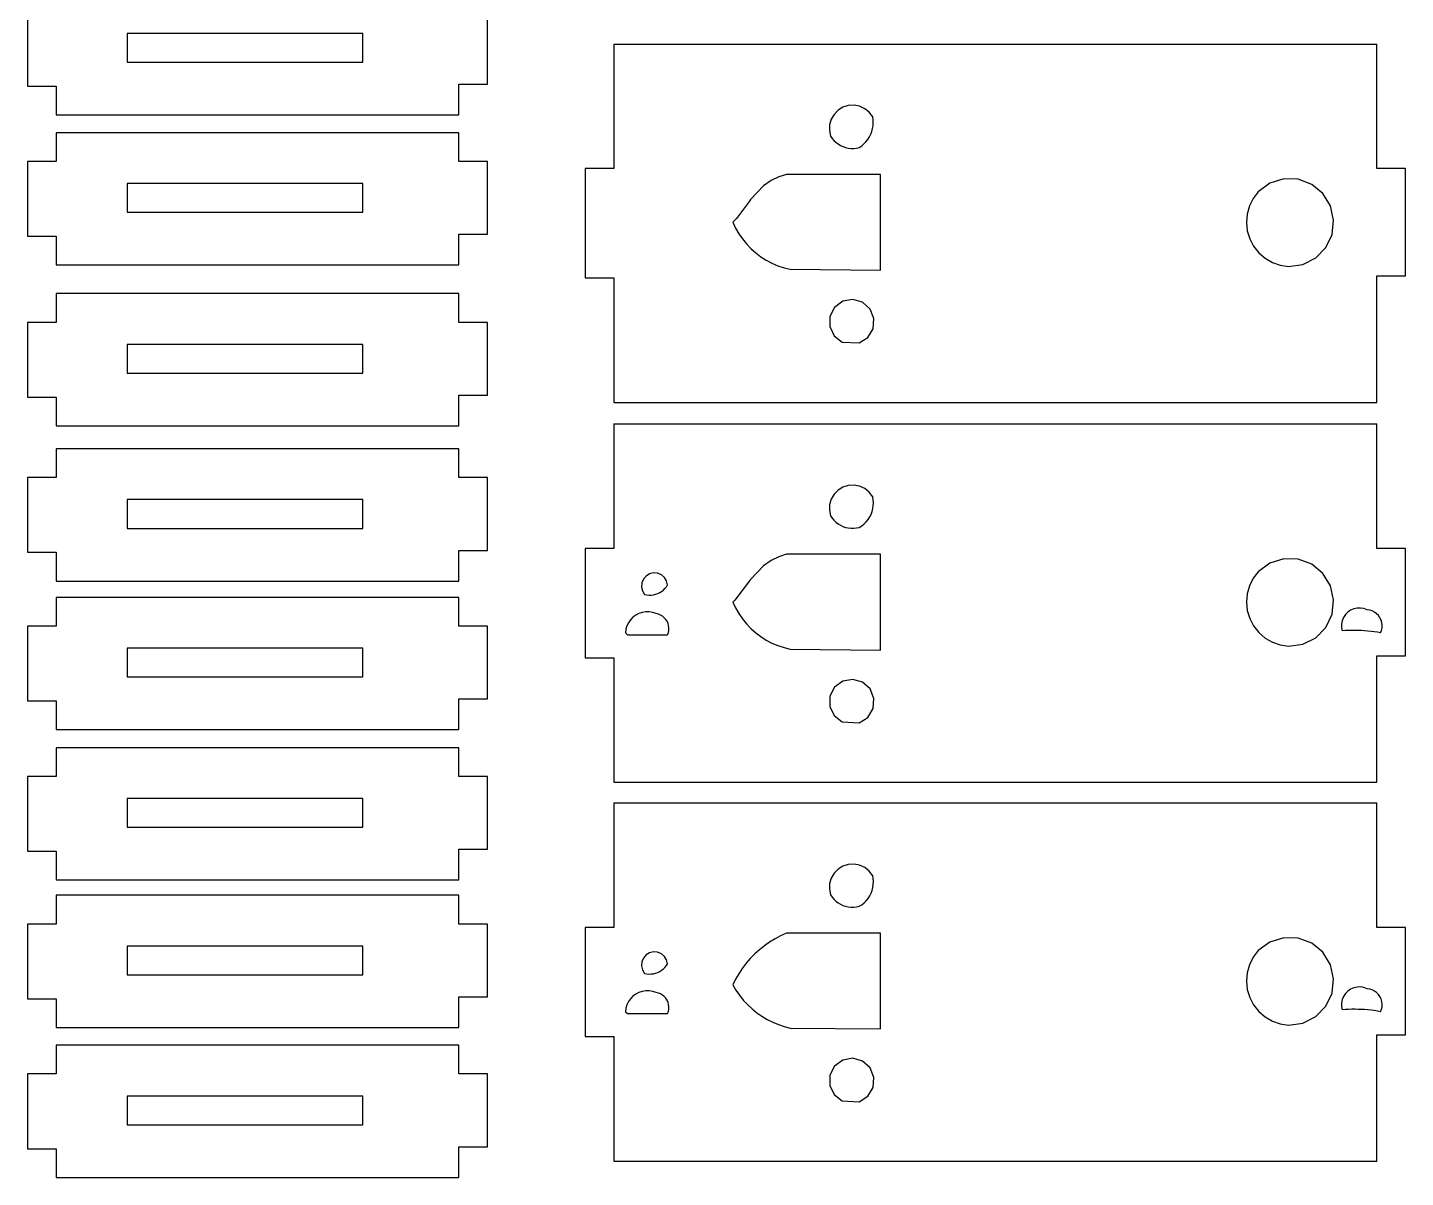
# Model space of a CAD drawing. Extents: x -3998 to 3998, y -3549 to 3549.
# Drawn here: x -3348 to -2629, y -1040 to -439 of the extents above; entities that cross this region are included whole.
import ezdxf

# ---------------------------------------------------------------- set-up
doc = ezdxf.new("R2010")
doc.units = 0
doc.header["$MEASUREMENT"] = 0
doc.layers.get('0').update_dxf_attribs({"linetype": 'CONTINUOUS'})

msp = doc.modelspace()

# ---------------------------------------------------------------- linework, layer by layer
for p, q in [((-3347.6, -431.07), (-3347.6, -470.07)), ((-3107.6, -469.07), (-3107.6, -431.07)), ((-3172.6, -442.57), (-3295.6, -442.57)), ((-3295.6, -442.57), (-3295.6, -457.57)), ((-3172.6, -457.57), (-3172.6, -442.57)), ((-3041.6, -448.07), (-2643.6, -448.07)), ((-3041.6, -448.07), (-3041.6, -513.07)), ((-2643.6, -513.07), (-2643.6, -448.07)), ((-3295.6, -457.57), (-3172.6, -457.57)), ((-3347.6, -470.07), (-3332.6, -470.07)), ((-3332.6, -470.07), (-3332.6, -485.07)), ((-3122.6, -469.07), (-3107.6, -469.07)), ((-3122.6, -485.07), (-3122.6, -469.07)), ((-2922.15, -481.06), (-2924.69, -482.61)), ((-2919.31, -480.17), (-2922.15, -481.06)), ((-2916.33, -480), (-2919.31, -480.17)), ((-2913.41, -480.55), (-2916.33, -480)), ((-2910.7, -481.81), (-2913.41, -480.55)), ((-3332.6, -485.07), (-3122.6, -485.07)), ((-2928.28, -487.31), (-2929.11, -490.17)), ((-2926.77, -484.74), (-2928.28, -487.31)), ((-2924.69, -482.61), (-2926.77, -484.74)), ((-2908.39, -483.68), (-2910.7, -481.81)), ((-2906.6, -486.07), (-2908.39, -483.68)), ((-2906.39, -487.6), (-2906.6, -486.07)), ((-2906.33, -489.14), (-2906.39, -487.6)), ((-3332.6, -494.32), (-3332.6, -509.32)), ((-3122.6, -494.32), (-3332.6, -494.32)), ((-3122.6, -509.32), (-3122.6, -494.32)), ((-2929.11, -490.17), (-2929.22, -493.15)), ((-2929.22, -493.15), (-2928.6, -496.07)), ((-2928.6, -496.07), (-2927.78, -497.26)), ((-2908.32, -496.53), (-2907.63, -495.15)), ((-2907.63, -495.15), (-2907.08, -493.7)), ((-2907.08, -493.7), (-2906.68, -492.21)), ((-2906.68, -492.21), (-2906.43, -490.68)), ((-2906.43, -490.68), (-2906.33, -489.14)), ((-2927.78, -497.26), (-2926.85, -498.35)), ((-2926.85, -498.35), (-2925.79, -499.34)), ((-2925.79, -499.34), (-2924.64, -500.21)), ((-2924.64, -500.21), (-2923.41, -500.96)), ((-2923.41, -500.96), (-2922.1, -501.56)), ((-2922.1, -501.56), (-2920.73, -502.03)), ((-2920.73, -502.03), (-2919.32, -502.34)), ((-2919.32, -502.34), (-2917.89, -502.5)), ((-2917.89, -502.5), (-2916.45, -502.51)), ((-2916.45, -502.51), (-2915.01, -502.37)), ((-2915.01, -502.37), (-2913.6, -502.07)), ((-2913.6, -502.07), (-2912.33, -501.18)), ((-2912.33, -501.18), (-2911.16, -500.18)), ((-2911.16, -500.18), (-2910.09, -499.06)), ((-2910.09, -499.06), (-2909.14, -497.84)), ((-2909.14, -497.84), (-2908.32, -496.53)), ((-3347.6, -509.32), (-3347.6, -548.32)), ((-3332.6, -509.32), (-3347.6, -509.32)), ((-3107.6, -509.32), (-3122.6, -509.32)), ((-3107.6, -547.32), (-3107.6, -509.32)), ((-3056.6, -513.07), (-3056.6, -570.07)), ((-3041.6, -513.07), (-3056.6, -513.07)), ((-2955.51, -517.42), (-2959.5, -519.27)), ((-2951.6, -516.07), (-2955.51, -517.42)), ((-2902.6, -516.07), (-2951.6, -516.07)), ((-2902.6, -566.07), (-2902.6, -516.07)), ((-2628.6, -513.07), (-2643.6, -513.07)), ((-2628.6, -569.07), (-2628.6, -513.07)), ((-3172.6, -520.82), (-3295.6, -520.82)), ((-3295.6, -520.82), (-3295.6, -535.82)), ((-3172.6, -535.82), (-3172.6, -520.82)), ((-2963.6, -522.07), (-2970.4, -529.17)), ((-2959.5, -519.27), (-2963.6, -522.07)), ((-2699.32, -520.69), (-2705.4, -525.17)), ((-2692.11, -518.43), (-2699.32, -520.69)), ((-2684.56, -518.64), (-2692.11, -518.43)), ((-2677.49, -521.28), (-2684.56, -518.64)), ((-2671.66, -526.08), (-2677.49, -521.28)), ((-2970.8, -529.97), (-2977.6, -539.07)), ((-2970.4, -529.17), (-2970.8, -529.97)), ((-2708.05, -528.64), (-2710, -532.55)), ((-2705.4, -525.17), (-2708.05, -528.64)), ((-2667.71, -532.52), (-2671.66, -526.08)), ((-3295.6, -535.82), (-3172.6, -535.82)), ((-2977.6, -539.07), (-2979.6, -541.07)), ((-2711.18, -536.75), (-2711.56, -541.1)), ((-2710, -532.55), (-2711.18, -536.75)), ((-2666.06, -539.88), (-2667.71, -532.52)), ((-2979.6, -541.07), (-2978.17, -544.11)), ((-2978.17, -544.11), (-2976.5, -547.02)), ((-2711.56, -541.1), (-2711.11, -545.45)), ((-2711.11, -545.45), (-2709.85, -549.63)), ((-2666.89, -547.39), (-2666.06, -539.88)), ((-3347.6, -548.32), (-3332.6, -548.32)), ((-3332.6, -548.32), (-3332.6, -563.32)), ((-3122.6, -547.32), (-3107.6, -547.32)), ((-3122.6, -563.32), (-3122.6, -547.32)), ((-2976.5, -547.02), (-2974.6, -549.79)), ((-2974.6, -549.79), (-2972.48, -552.4)), ((-2972.48, -552.4), (-2970.15, -554.82)), ((-2709.85, -549.63), (-2707.83, -553.51)), ((-2707.83, -553.51), (-2705.13, -556.93)), ((-2670.11, -554.22), (-2666.89, -547.39)), ((-2970.15, -554.82), (-2967.64, -557.05)), ((-2967.64, -557.05), (-2964.95, -559.07)), ((-2964.95, -559.07), (-2962.11, -560.86)), ((-2705.13, -556.93), (-2701.82, -559.79)), ((-2701.82, -559.79), (-2698.04, -561.98)), ((-2682.12, -563.03), (-2675.38, -559.63)), ((-2675.38, -559.63), (-2670.11, -554.22)), ((-3332.6, -563.32), (-3122.6, -563.32)), ((-2962.11, -560.86), (-2959.14, -562.42)), ((-2959.14, -562.42), (-2956.04, -563.73)), ((-2956.04, -563.73), (-2952.85, -564.78)), ((-2952.85, -564.78), (-2949.59, -565.58)), ((-2949.59, -565.58), (-2902.6, -566.07)), ((-2698.04, -561.98), (-2693.92, -563.42)), ((-2693.92, -563.42), (-2689.6, -564.07)), ((-2689.6, -564.07), (-2682.12, -563.03)), ((-3056.6, -570.07), (-3041.6, -570.07)), ((-3041.6, -570.07), (-3041.6, -635.07)), ((-2643.6, -569.07), (-2628.6, -569.07)), ((-2643.6, -635.07), (-2643.6, -569.07)), ((-3332.6, -578.32), (-3332.6, -593.32)), ((-3122.6, -578.32), (-3332.6, -578.32)), ((-3122.6, -593.32), (-3122.6, -578.32)), ((-2922.19, -582.3), (-2926.46, -585.47)), ((-2916.96, -581.36), (-2922.19, -582.3)), ((-2911.85, -582.82), (-2916.96, -581.36)), ((-2926.46, -585.47), (-2928.89, -590.19)), ((-2907.91, -586.39), (-2911.85, -582.82)), ((-2905.96, -591.33), (-2907.91, -586.39)), ((-3347.6, -593.32), (-3347.6, -632.32)), ((-3332.6, -593.32), (-3347.6, -593.32)), ((-3107.6, -593.32), (-3122.6, -593.32)), ((-3107.6, -631.32), (-3107.6, -593.32)), ((-2928.89, -590.19), (-2928.98, -595.51)), ((-2928.98, -595.51), (-2926.71, -600.31)), ((-2909.13, -601.19), (-2906.4, -596.63)), ((-2906.4, -596.63), (-2905.96, -591.33)), ((-2926.71, -600.31), (-2922.55, -603.62)), ((-2922.55, -603.62), (-2913.6, -604.07)), ((-2913.6, -604.07), (-2909.13, -601.19)), ((-3172.6, -604.82), (-3295.6, -604.82)), ((-3295.6, -604.82), (-3295.6, -619.82)), ((-3172.6, -619.82), (-3172.6, -604.82)), ((-3295.6, -619.82), (-3172.6, -619.82)), ((-3347.6, -632.32), (-3332.6, -632.32)), ((-3332.6, -632.32), (-3332.6, -647.32)), ((-3122.6, -631.32), (-3107.6, -631.32)), ((-3122.6, -647.32), (-3122.6, -631.32)), ((-3041.6, -635.07), (-2643.6, -635.07)), ((-3041.6, -646.32), (-2643.6, -646.32)), ((-3041.6, -646.32), (-3041.6, -711.32)), ((-2643.6, -711.32), (-2643.6, -646.32)), ((-3332.6, -647.32), (-3122.6, -647.32)), ((-3332.6, -659.32), (-3332.6, -674.32)), ((-3122.6, -659.32), (-3332.6, -659.32)), ((-3122.6, -674.32), (-3122.6, -659.32)), ((-3347.6, -674.32), (-3347.6, -713.32)), ((-3332.6, -674.32), (-3347.6, -674.32)), ((-3107.6, -674.32), (-3122.6, -674.32)), ((-3107.6, -712.32), (-3107.6, -674.32)), ((-2926.77, -682.99), (-2928.28, -685.56)), ((-2924.69, -680.86), (-2926.77, -682.99)), ((-2922.15, -679.31), (-2924.69, -680.86)), ((-2919.31, -678.42), (-2922.15, -679.31)), ((-2916.33, -678.25), (-2919.31, -678.42)), ((-2913.41, -678.8), (-2916.33, -678.25)), ((-2910.7, -680.06), (-2913.41, -678.8)), ((-2908.39, -681.93), (-2910.7, -680.06)), ((-2906.6, -684.32), (-2908.39, -681.93)), ((-3172.6, -685.82), (-3295.6, -685.82)), ((-3295.6, -685.82), (-3295.6, -700.82)), ((-3172.6, -700.82), (-3172.6, -685.82)), ((-2929.11, -688.42), (-2929.22, -691.4)), ((-2928.28, -685.56), (-2929.11, -688.42)), ((-2906.32, -685.85), (-2906.6, -684.32)), ((-2906.49, -690.51), (-2906.27, -688.97)), ((-2906.21, -687.41), (-2906.32, -685.85)), ((-2906.27, -688.97), (-2906.21, -687.41)), ((-2929.22, -691.4), (-2928.6, -694.32)), ((-2928.6, -694.32), (-2927.78, -695.51)), ((-2927.78, -695.51), (-2926.85, -696.6)), ((-2926.85, -696.6), (-2925.79, -697.59)), ((-2911.06, -698.5), (-2909.96, -697.4)), ((-2909.96, -697.4), (-2908.97, -696.19)), ((-2908.97, -696.19), (-2908.13, -694.88)), ((-2908.13, -694.88), (-2907.43, -693.49)), ((-2907.43, -693.49), (-2906.88, -692.02)), ((-2906.88, -692.02), (-2906.49, -690.51)), ((-3295.6, -700.82), (-3172.6, -700.82)), ((-2925.79, -697.59), (-2924.64, -698.46)), ((-2924.64, -698.46), (-2923.41, -699.21)), ((-2923.41, -699.21), (-2922.1, -699.81)), ((-2922.1, -699.81), (-2920.73, -700.28)), ((-2920.73, -700.28), (-2919.32, -700.59)), ((-2919.32, -700.59), (-2917.89, -700.75)), ((-2917.89, -700.75), (-2916.45, -700.76)), ((-2916.45, -700.76), (-2915.01, -700.62)), ((-2915.01, -700.62), (-2913.6, -700.32)), ((-2913.6, -700.32), (-2912.28, -699.48)), ((-2912.28, -699.48), (-2911.06, -698.5)), ((-3056.6, -711.32), (-3056.6, -768.32)), ((-3041.6, -711.32), (-3056.6, -711.32)), ((-2628.6, -711.32), (-2643.6, -711.32)), ((-2628.6, -767.32), (-2628.6, -711.32)), ((-3347.6, -713.32), (-3332.6, -713.32)), ((-3332.6, -713.32), (-3332.6, -728.32)), ((-3122.6, -712.32), (-3107.6, -712.32)), ((-3122.6, -728.32), (-3122.6, -712.32)), ((-2959.5, -717.52), (-2963.6, -720.32)), ((-2955.51, -715.67), (-2959.5, -717.52)), ((-2951.6, -714.32), (-2955.51, -715.67)), ((-2902.6, -714.32), (-2951.6, -714.32)), ((-2902.6, -764.32), (-2902.6, -714.32)), ((-2699.32, -718.94), (-2705.4, -723.42)), ((-2692.11, -716.68), (-2699.32, -718.94)), ((-2684.56, -716.89), (-2692.11, -716.68)), ((-2677.49, -719.53), (-2684.56, -716.89)), ((-3024.85, -725.7), (-3026.23, -727.33)), ((-3023.03, -724.58), (-3024.85, -725.7)), ((-3020.96, -724.08), (-3023.03, -724.58)), ((-3018.83, -724.24), (-3020.96, -724.08)), ((-3016.86, -725.05), (-3018.83, -724.24)), ((-3015.23, -726.43), (-3016.86, -725.05)), ((-2963.6, -720.32), (-2970.4, -727.42)), ((-2705.4, -723.42), (-2708.05, -726.89)), ((-2671.66, -724.33), (-2677.49, -719.53)), ((-2667.71, -730.77), (-2671.66, -724.33)), ((-3332.6, -728.32), (-3122.6, -728.32)), ((-3027.04, -729.3), (-3027.21, -731.42)), ((-3027.21, -731.42), (-3026.71, -733.5)), ((-3026.23, -727.33), (-3027.04, -729.3)), ((-3016.73, -733.7), (-3015.82, -732.98)), ((-3015.82, -732.98), (-3014.98, -732.18)), ((-3014.11, -728.24), (-3015.23, -726.43)), ((-3014.98, -732.18), (-3014.24, -731.28)), ((-3014.24, -731.28), (-3013.6, -730.32)), ((-3013.6, -730.32), (-3014.11, -728.24)), ((-2970.8, -728.22), (-2978.6, -738.32)), ((-2970.4, -727.42), (-2970.8, -728.22)), ((-2710, -730.8), (-2711.18, -735)), ((-2708.05, -726.89), (-2710, -730.8)), ((-2666.06, -738.13), (-2667.71, -730.77)), ((-3332.6, -736.82), (-3332.6, -751.82)), ((-3122.6, -736.82), (-3332.6, -736.82)), ((-3122.6, -751.82), (-3122.6, -736.82)), ((-3026.71, -733.5), (-3025.6, -735.32)), ((-3025.6, -735.32), (-3024.46, -735.54)), ((-3024.46, -735.54), (-3023.3, -735.64)), ((-3023.3, -735.64), (-3022.14, -735.62)), ((-3022.14, -735.62), (-3020.99, -735.47)), ((-3020.99, -735.47), (-3019.86, -735.2)), ((-3019.86, -735.2), (-3018.77, -734.81)), ((-3018.77, -734.81), (-3017.72, -734.31)), ((-3017.72, -734.31), (-3016.73, -733.7)), ((-2978.6, -738.32), (-2979.6, -739.32)), ((-2979.6, -739.32), (-2978.17, -742.36)), ((-2711.18, -735), (-2711.56, -739.35)), ((-2711.56, -739.35), (-2711.11, -743.7)), ((-2666.89, -745.64), (-2666.06, -738.13)), ((-3031.69, -747.23), (-3032.98, -748.55)), ((-3030.21, -746.13), (-3031.69, -747.23)), ((-3028.58, -745.28), (-3030.21, -746.13)), ((-3026.83, -744.71), (-3028.58, -745.28)), ((-3025.01, -744.42), (-3026.83, -744.71)), ((-3023.16, -744.43), (-3025.01, -744.42)), ((-3021.35, -744.73), (-3023.16, -744.43)), ((-3019.6, -745.32), (-3021.35, -744.73)), ((-3018.43, -745.59), (-3019.6, -745.32)), ((-3017.31, -746.04), (-3018.43, -745.59)), ((-3016.27, -746.66), (-3017.31, -746.04)), ((-3015.34, -747.42), (-3016.27, -746.66)), ((-3014.54, -748.32), (-3015.34, -747.42)), ((-2978.17, -742.36), (-2976.5, -745.27)), ((-2976.5, -745.27), (-2974.6, -748.04)), ((-2711.11, -743.7), (-2709.85, -747.88)), ((-2670.11, -752.47), (-2666.89, -745.64)), ((-2660.93, -747.34), (-2661.61, -749.01)), ((-2659.95, -745.84), (-2660.93, -747.34)), ((-2658.7, -744.56), (-2659.95, -745.84)), ((-2657.23, -743.54), (-2658.7, -744.56)), ((-2655.59, -742.82), (-2657.23, -743.54)), ((-2653.84, -742.43), (-2655.59, -742.82)), ((-2652.04, -742.38), (-2653.84, -742.43)), ((-2650.28, -742.68), (-2652.04, -742.38)), ((-2648.6, -743.32), (-2650.28, -742.68)), ((-2647.25, -743.51), (-2648.6, -743.32)), ((-2645.95, -743.93), (-2647.25, -743.51)), ((-2644.74, -744.55), (-2645.95, -743.93)), ((-2643.64, -745.36), (-2644.74, -744.55)), ((-2642.68, -746.33), (-2643.64, -745.36)), ((-2641.9, -747.45), (-2642.68, -746.33)), ((-2641.31, -748.68), (-2641.9, -747.45)), ((-3347.6, -751.82), (-3347.6, -790.82)), ((-3332.6, -751.82), (-3347.6, -751.82)), ((-3107.6, -751.82), (-3122.6, -751.82)), ((-3107.6, -789.82), (-3107.6, -751.82)), ((-3035.36, -753.49), (-3035.6, -755.32)), ((-3034.84, -751.72), (-3035.36, -753.49)), ((-3034.03, -750.06), (-3034.84, -751.72)), ((-3032.98, -748.55), (-3034.03, -750.06)), ((-3013.88, -749.33), (-3014.54, -748.32)), ((-3013.38, -750.43), (-3013.88, -749.33)), ((-3013.06, -751.59), (-3013.38, -750.43)), ((-3013.19, -755.18), (-3012.97, -754)), ((-3012.92, -752.79), (-3013.06, -751.59)), ((-3012.97, -754), (-3012.92, -752.79)), ((-2974.6, -748.04), (-2972.48, -750.65)), ((-2972.48, -750.65), (-2970.15, -753.07)), ((-2970.15, -753.07), (-2967.64, -755.3)), ((-2709.85, -747.88), (-2707.83, -751.76)), ((-2707.83, -751.76), (-2705.13, -755.18)), ((-2675.38, -757.88), (-2670.11, -752.47)), ((-2661.61, -749.01), (-2661.95, -750.76)), ((-2661.95, -750.76), (-2661.95, -752.56)), ((-2661.95, -752.56), (-2661.6, -754.32)), ((-2659.93, -754.19), (-2661.6, -754.32)), ((-2658.26, -754.11), (-2659.93, -754.19)), ((-2656.59, -754.06), (-2658.26, -754.11)), ((-2654.91, -754.05), (-2656.59, -754.06)), ((-2653.24, -754.08), (-2654.91, -754.05)), ((-2651.57, -754.14), (-2653.24, -754.08)), ((-2649.89, -754.24), (-2651.57, -754.14)), ((-2648.23, -754.38), (-2649.89, -754.24)), ((-2646.56, -754.56), (-2648.23, -754.38)), ((-2644.9, -754.77), (-2646.56, -754.56)), ((-2643.25, -755.03), (-2644.9, -754.77)), ((-2641.6, -755.32), (-2641.11, -754.04)), ((-2640.93, -749.99), (-2641.31, -748.68)), ((-2641.11, -754.04), (-2640.83, -752.71)), ((-2640.77, -751.35), (-2640.93, -749.99)), ((-2640.83, -752.71), (-2640.77, -751.35)), ((-3035.6, -755.32), (-3034.6, -756.32)), ((-3034.6, -756.32), (-3013.6, -756.32)), ((-3013.6, -756.32), (-3013.19, -755.18)), ((-2967.64, -755.3), (-2964.95, -757.32)), ((-2964.95, -757.32), (-2962.11, -759.11)), ((-2962.11, -759.11), (-2959.14, -760.67)), ((-2959.14, -760.67), (-2956.04, -761.98)), ((-2956.04, -761.98), (-2952.85, -763.03)), ((-2705.13, -755.18), (-2701.82, -758.04)), ((-2701.82, -758.04), (-2698.04, -760.23)), ((-2698.04, -760.23), (-2693.92, -761.67)), ((-2693.92, -761.67), (-2689.6, -762.32)), ((-2689.6, -762.32), (-2682.12, -761.28)), ((-2682.12, -761.28), (-2675.38, -757.88)), ((-2641.6, -755.32), (-2643.25, -755.03)), ((-3172.6, -763.32), (-3295.6, -763.32)), ((-3295.6, -763.32), (-3295.6, -778.32)), ((-3172.6, -778.32), (-3172.6, -763.32)), ((-3056.6, -768.32), (-3041.6, -768.32)), ((-3041.6, -768.32), (-3041.6, -833.32)), ((-2952.85, -763.03), (-2949.59, -763.83)), ((-2949.59, -763.83), (-2902.6, -764.32)), ((-2643.6, -767.32), (-2628.6, -767.32)), ((-2643.6, -833.32), (-2643.6, -767.32)), ((-3295.6, -778.32), (-3172.6, -778.32)), ((-2922.19, -780.55), (-2926.46, -783.72)), ((-2916.96, -779.61), (-2922.19, -780.55)), ((-2911.85, -781.07), (-2916.96, -779.61)), ((-2907.91, -784.64), (-2911.85, -781.07)), ((-3347.6, -790.82), (-3332.6, -790.82)), ((-3332.6, -790.82), (-3332.6, -805.82)), ((-3122.6, -789.82), (-3107.6, -789.82)), ((-3122.6, -805.82), (-3122.6, -789.82)), ((-2928.89, -788.44), (-2928.98, -793.76)), ((-2926.46, -783.72), (-2928.89, -788.44)), ((-2905.96, -789.58), (-2907.91, -784.64)), ((-2906.4, -794.88), (-2905.96, -789.58)), ((-2928.98, -793.76), (-2926.71, -798.56)), ((-2909.13, -799.44), (-2906.4, -794.88)), ((-2926.71, -798.56), (-2922.55, -801.87)), ((-2922.55, -801.87), (-2913.6, -802.32)), ((-2913.6, -802.32), (-2909.13, -799.44)), ((-3332.6, -805.82), (-3122.6, -805.82)), ((-3122.6, -815.32), (-3332.6, -815.32)), ((-3332.6, -815.32), (-3332.6, -830.32)), ((-3122.6, -830.32), (-3122.6, -815.32)), ((-3347.6, -830.32), (-3347.6, -869.32)), ((-3332.6, -830.32), (-3347.6, -830.32)), ((-3107.6, -830.32), (-3122.6, -830.32)), ((-3107.6, -868.32), (-3107.6, -830.32)), ((-3041.6, -833.32), (-2643.6, -833.32)), ((-3172.6, -841.82), (-3295.6, -841.82)), ((-3295.6, -841.82), (-3295.6, -856.82)), ((-3172.6, -856.82), (-3172.6, -841.82)), ((-3041.6, -844.07), (-2643.6, -844.07)), ((-3041.6, -844.07), (-3041.6, -909.07)), ((-2643.6, -909.07), (-2643.6, -844.07)), ((-3295.6, -856.82), (-3172.6, -856.82)), ((-3347.6, -869.32), (-3332.6, -869.32)), ((-3332.6, -869.32), (-3332.6, -884.32)), ((-3122.6, -868.32), (-3107.6, -868.32)), ((-3122.6, -884.32), (-3122.6, -868.32)), ((-2922.15, -877.06), (-2924.69, -878.61)), ((-2919.31, -876.17), (-2922.15, -877.06)), ((-2916.33, -876), (-2919.31, -876.17)), ((-2913.41, -876.55), (-2916.33, -876)), ((-2910.7, -877.81), (-2913.41, -876.55)), ((-3332.6, -884.32), (-3122.6, -884.32)), ((-2928.28, -883.31), (-2929.11, -886.17)), ((-2926.77, -880.74), (-2928.28, -883.31)), ((-2924.69, -878.61), (-2926.77, -880.74)), ((-2908.39, -879.68), (-2910.7, -877.81)), ((-2906.6, -882.07), (-2908.39, -879.68)), ((-2906.32, -883.6), (-2906.6, -882.07)), ((-2906.21, -885.16), (-2906.32, -883.6)), ((-2929.11, -886.17), (-2929.22, -889.15)), ((-2929.22, -889.15), (-2928.6, -892.07)), ((-2908.13, -892.63), (-2907.43, -891.24)), ((-2907.43, -891.24), (-2906.88, -889.77)), ((-2906.88, -889.77), (-2906.49, -888.26)), ((-2906.49, -888.26), (-2906.27, -886.72)), ((-2906.27, -886.72), (-2906.21, -885.16)), ((-3332.6, -892.32), (-3332.6, -907.32)), ((-3122.6, -892.32), (-3332.6, -892.32)), ((-3122.6, -907.32), (-3122.6, -892.32)), ((-2928.6, -892.07), (-2927.78, -893.26)), ((-2927.78, -893.26), (-2926.85, -894.35)), ((-2926.85, -894.35), (-2925.79, -895.34)), ((-2925.79, -895.34), (-2924.64, -896.21)), ((-2924.64, -896.21), (-2923.41, -896.96)), ((-2923.41, -896.96), (-2922.1, -897.56)), ((-2922.1, -897.56), (-2920.73, -898.03)), ((-2920.73, -898.03), (-2919.32, -898.34)), ((-2919.32, -898.34), (-2917.89, -898.5)), ((-2917.89, -898.5), (-2916.45, -898.51)), ((-2916.45, -898.51), (-2915.01, -898.37)), ((-2915.01, -898.37), (-2913.6, -898.07)), ((-2913.6, -898.07), (-2912.28, -897.23)), ((-2912.28, -897.23), (-2911.06, -896.25)), ((-2911.06, -896.25), (-2909.96, -895.15)), ((-2909.96, -895.15), (-2908.97, -893.94)), ((-2908.97, -893.94), (-2908.13, -892.63)), ((-3347.6, -907.32), (-3347.6, -946.32)), ((-3332.6, -907.32), (-3347.6, -907.32)), ((-3107.6, -907.32), (-3122.6, -907.32)), ((-3107.6, -945.32), (-3107.6, -907.32)), ((-3056.6, -909.07), (-3056.6, -966.07)), ((-3041.6, -909.07), (-3056.6, -909.07)), ((-2951.6, -912.07), (-2954.62, -913.44)), ((-2902.6, -912.07), (-2951.6, -912.07)), ((-2902.6, -962.07), (-2902.6, -912.07)), ((-2628.6, -909.07), (-2643.6, -909.07)), ((-2628.6, -965.07), (-2628.6, -909.07)), ((-3172.6, -918.82), (-3295.6, -918.82)), ((-3295.6, -918.82), (-3295.6, -933.82)), ((-3172.6, -933.82), (-3172.6, -918.82)), ((-2963.09, -918.63), (-2965.68, -920.7)), ((-2960.38, -916.72), (-2963.09, -918.63)), ((-2957.55, -914.99), (-2960.38, -916.72)), ((-2954.62, -913.44), (-2957.55, -914.99)), ((-2699.32, -916.69), (-2705.4, -921.17)), ((-2692.11, -914.43), (-2699.32, -916.69)), ((-2684.56, -914.64), (-2692.11, -914.43)), ((-2677.49, -917.28), (-2684.56, -914.64)), ((-2671.66, -922.08), (-2677.49, -917.28)), ((-3027.04, -927.05), (-3027.21, -929.17)), ((-3026.23, -925.08), (-3027.04, -927.05)), ((-3024.85, -923.45), (-3026.23, -925.08)), ((-3023.03, -922.33), (-3024.85, -923.45)), ((-3020.96, -921.83), (-3023.03, -922.33)), ((-3018.83, -921.99), (-3020.96, -921.83)), ((-3016.86, -922.8), (-3018.83, -921.99)), ((-3015.23, -924.18), (-3016.86, -922.8)), ((-3014.11, -925.99), (-3015.23, -924.18)), ((-3013.6, -928.07), (-3014.11, -925.99)), ((-2970.46, -925.3), (-2972.62, -927.82)), ((-2968.14, -922.93), (-2970.46, -925.3)), ((-2965.68, -920.7), (-2968.14, -922.93)), ((-2708.05, -924.64), (-2710, -928.55)), ((-2705.4, -921.17), (-2708.05, -924.64)), ((-2667.71, -928.52), (-2671.66, -922.08)), ((-3295.6, -933.82), (-3172.6, -933.82)), ((-3027.21, -929.17), (-3026.71, -931.25)), ((-3026.71, -931.25), (-3025.6, -933.07)), ((-3025.6, -933.07), (-3024.46, -933.29)), ((-3024.46, -933.29), (-3023.3, -933.39)), ((-3023.3, -933.39), (-3022.14, -933.37)), ((-3022.14, -933.37), (-3020.99, -933.22)), ((-3020.99, -933.22), (-3019.86, -932.95)), ((-3019.86, -932.95), (-3018.77, -932.56)), ((-3018.77, -932.56), (-3017.72, -932.06)), ((-3017.72, -932.06), (-3016.73, -931.45)), ((-3016.73, -931.45), (-3015.82, -930.73)), ((-3015.82, -930.73), (-3014.98, -929.93)), ((-3014.98, -929.93), (-3014.24, -929.03)), ((-3014.24, -929.03), (-3013.6, -928.07)), ((-2976.46, -933.23), (-2978.12, -936.1)), ((-2974.62, -930.46), (-2976.46, -933.23)), ((-2972.62, -927.82), (-2974.62, -930.46)), ((-2711.18, -932.75), (-2711.56, -937.1)), ((-2710, -928.55), (-2711.18, -932.75)), ((-2666.06, -935.88), (-2667.71, -928.52)), ((-2978.12, -936.1), (-2979.6, -939.07)), ((-2979.6, -939.07), (-2977.96, -941.85)), ((-2977.96, -941.85), (-2976.13, -944.5)), ((-2711.56, -937.1), (-2711.11, -941.45)), ((-2711.11, -941.45), (-2709.85, -945.63)), ((-2666.89, -943.39), (-2666.06, -935.88)), ((-2657.23, -941.29), (-2658.7, -942.31)), ((-2655.59, -940.57), (-2657.23, -941.29)), ((-2653.84, -940.18), (-2655.59, -940.57)), ((-2652.04, -940.13), (-2653.84, -940.18)), ((-2650.28, -940.43), (-2652.04, -940.13)), ((-2648.6, -941.07), (-2650.28, -940.43)), ((-2647.25, -941.26), (-2648.6, -941.07)), ((-2645.95, -941.68), (-2647.25, -941.26)), ((-2644.74, -942.3), (-2645.95, -941.68)), ((-3347.6, -946.32), (-3332.6, -946.32)), ((-3332.6, -946.32), (-3332.6, -961.32)), ((-3122.6, -945.32), (-3107.6, -945.32)), ((-3122.6, -961.32), (-3122.6, -945.32)), ((-3034.03, -947.81), (-3034.84, -949.47)), ((-3032.98, -946.3), (-3034.03, -947.81)), ((-3031.69, -944.98), (-3032.98, -946.3)), ((-3030.21, -943.88), (-3031.69, -944.98)), ((-3028.58, -943.03), (-3030.21, -943.88)), ((-3026.83, -942.46), (-3028.58, -943.03)), ((-3025.01, -942.17), (-3026.83, -942.46)), ((-3023.16, -942.18), (-3025.01, -942.17)), ((-3021.35, -942.48), (-3023.16, -942.18)), ((-3019.6, -943.07), (-3021.35, -942.48)), ((-3018.43, -943.34), (-3019.6, -943.07)), ((-3017.31, -943.79), (-3018.43, -943.34)), ((-3016.27, -944.41), (-3017.31, -943.79)), ((-3015.34, -945.17), (-3016.27, -944.41)), ((-3014.54, -946.07), (-3015.34, -945.17)), ((-3013.88, -947.08), (-3014.54, -946.07)), ((-3013.38, -948.18), (-3013.88, -947.08)), ((-3013.06, -949.34), (-3013.38, -948.18)), ((-2976.13, -944.5), (-2974.12, -947.02)), ((-2974.12, -947.02), (-2971.92, -949.38)), ((-2709.85, -945.63), (-2707.83, -949.51)), ((-2670.11, -950.22), (-2666.89, -943.39)), ((-2661.61, -946.76), (-2661.95, -948.51)), ((-2661.95, -948.51), (-2661.95, -950.31)), ((-2660.93, -945.09), (-2661.61, -946.76)), ((-2659.95, -943.59), (-2660.93, -945.09)), ((-2658.7, -942.31), (-2659.95, -943.59)), ((-2643.64, -943.11), (-2644.74, -942.3)), ((-2642.68, -944.08), (-2643.64, -943.11)), ((-2641.9, -945.2), (-2642.68, -944.08)), ((-2641.31, -946.43), (-2641.9, -945.2)), ((-2640.93, -947.74), (-2641.31, -946.43)), ((-2640.77, -949.1), (-2640.93, -947.74)), ((-3035.36, -951.24), (-3035.6, -953.07)), ((-3035.6, -953.07), (-3034.6, -954.07)), ((-3034.84, -949.47), (-3035.36, -951.24)), ((-3034.6, -954.07), (-3013.6, -954.07)), ((-3013.6, -954.07), (-3013.19, -952.93)), ((-3013.19, -952.93), (-3012.97, -951.75)), ((-3012.92, -950.54), (-3013.06, -949.34)), ((-3012.97, -951.75), (-3012.92, -950.54)), ((-2971.92, -949.38), (-2969.57, -951.58)), ((-2969.57, -951.58), (-2967.06, -953.61)), ((-2967.06, -953.61), (-2964.41, -955.45)), ((-2964.41, -955.45), (-2961.64, -957.1)), ((-2707.83, -949.51), (-2705.13, -952.93)), ((-2705.13, -952.93), (-2701.82, -955.79)), ((-2701.82, -955.79), (-2698.04, -957.98)), ((-2682.12, -959.03), (-2675.38, -955.63)), ((-2675.38, -955.63), (-2670.11, -950.22)), ((-2661.95, -950.31), (-2661.6, -952.07)), ((-2659.93, -951.94), (-2661.6, -952.07)), ((-2658.26, -951.86), (-2659.93, -951.94)), ((-2656.59, -951.81), (-2658.26, -951.86)), ((-2654.91, -951.8), (-2656.59, -951.81)), ((-2653.24, -951.83), (-2654.91, -951.8)), ((-2651.57, -951.89), (-2653.24, -951.83)), ((-2649.89, -951.99), (-2651.57, -951.89)), ((-2648.23, -952.13), (-2649.89, -951.99)), ((-2646.56, -952.31), (-2648.23, -952.13)), ((-2644.9, -952.52), (-2646.56, -952.31)), ((-2643.25, -952.78), (-2644.9, -952.52)), ((-2641.6, -953.07), (-2643.25, -952.78)), ((-2641.6, -953.07), (-2641.11, -951.79)), ((-2641.11, -951.79), (-2640.83, -950.46)), ((-2640.83, -950.46), (-2640.77, -949.1)), ((-3332.6, -961.32), (-3122.6, -961.32)), ((-2961.64, -957.1), (-2958.76, -958.54)), ((-2958.76, -958.54), (-2955.78, -959.77)), ((-2955.78, -959.77), (-2952.71, -960.78)), ((-2952.71, -960.78), (-2949.59, -961.58)), ((-2949.59, -961.58), (-2902.6, -962.07)), ((-2698.04, -957.98), (-2693.92, -959.42)), ((-2693.92, -959.42), (-2689.6, -960.07)), ((-2689.6, -960.07), (-2682.12, -959.03)), ((-3332.6, -970.57), (-3332.6, -985.57)), ((-3122.6, -970.57), (-3332.6, -970.57)), ((-3122.6, -985.57), (-3122.6, -970.57)), ((-3056.6, -966.07), (-3041.6, -966.07)), ((-3041.6, -966.07), (-3041.6, -1031.07)), ((-2643.6, -1031.07), (-2643.6, -965.07)), ((-2643.6, -965.07), (-2628.6, -965.07)), ((-2916.96, -977.36), (-2922.19, -978.3)), ((-2911.85, -978.82), (-2916.96, -977.36)), ((-2926.46, -981.47), (-2928.89, -986.19)), ((-2922.19, -978.3), (-2926.46, -981.47)), ((-2907.91, -982.39), (-2911.85, -978.82)), ((-2905.96, -987.33), (-2907.91, -982.39)), ((-3347.6, -985.57), (-3347.6, -1024.57)), ((-3332.6, -985.57), (-3347.6, -985.57)), ((-3107.6, -985.57), (-3122.6, -985.57)), ((-3107.6, -1023.57), (-3107.6, -985.57)), ((-2928.89, -986.19), (-2928.98, -991.51)), ((-2928.98, -991.51), (-2926.71, -996.31)), ((-2906.4, -992.63), (-2905.96, -987.33)), ((-3172.6, -997.07), (-3295.6, -997.07)), ((-3295.6, -997.07), (-3295.6, -1012.07)), ((-3172.6, -1012.07), (-3172.6, -997.07)), ((-2926.71, -996.31), (-2922.55, -999.62)), ((-2913.6, -1000.07), (-2909.13, -997.19)), ((-2909.13, -997.19), (-2906.4, -992.63)), ((-2922.55, -999.62), (-2913.6, -1000.07)), ((-3295.6, -1012.07), (-3172.6, -1012.07)), ((-3347.6, -1024.57), (-3332.6, -1024.57)), ((-3332.6, -1024.57), (-3332.6, -1039.57)), ((-3122.6, -1023.57), (-3107.6, -1023.57)), ((-3122.6, -1039.57), (-3122.6, -1023.57)), ((-3041.6, -1031.07), (-2643.6, -1031.07)), ((-3332.6, -1039.57), (-3122.6, -1039.57))]:
    msp.add_line(p, q)

doc.saveas('drawing.dxf')
